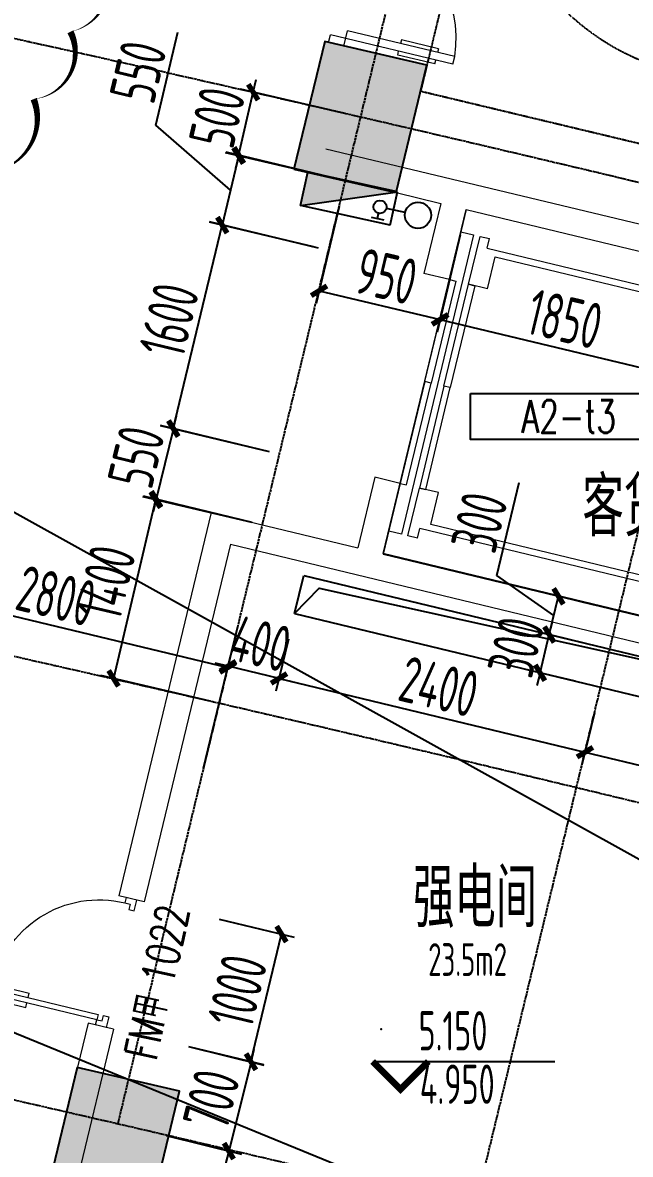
# Model space of a CAD drawing. Header units: millimetres. Extents: x 11515858 to 24947533, y -12784974 to -6116114.
# Drawn here: x 11845763 to 11850398, y -6401342 to -6392708 of the extents above; entities that cross this region are included whole.
import ezdxf
from ezdxf.enums import TextEntityAlignment as Align

# ---------------------------------------------------------------- set-up
doc = ezdxf.new("R2010")
doc.units = ezdxf.units.MM
doc.header["$LTSCALE"] = 10
for name, pattern in [('A2-RG-AXIS$0$CENTER', [2, 1.25, -0.25, 0.25, -0.25]), ('A2-RG-AXIS$0$DOTE', [2.42, 2, -0.2, 0.02, -0.2]), ('A2-RV-F2$0$HIDDEN', [0.375, 0.25, -0.125])]:
    doc.linetypes.add(name, pattern=pattern)
for name, color, linetype in [('A2-RB-F2$0$$34$A-DIMS-100', 1, 'Continuous'), ('A2-RB-F2$0$A-DIMS-100', 1, 'Continuous'), ('A2-RG-AXIS$0$A-GRID', 1, 'A2-RG-AXIS$0$CENTER'), ('A2-RI-F2$0$$0$$2$A-SYMB', 4, 'Continuous'), ('A2-RI-F2$0$$1$A-SYMB-NUMB-T', 4, 'Continuous'), ('A2-RI-F2$0$$3$A-SYMB', 4, 'Continuous'), ('A2-RI-F2$0$0P-FE-FH-P', 41, 'A2-RI-F2$0$YJdef_FE-FH_LINE_F'), ('A2-RI-F2$0$0P-FE-FH-V', 141, 'Continuous'), ('A2-RI-F2$0$0P-FE-HY', 141, 'Continuous'), ('A2-RI-F2$0$A-HOLE', 2, 'Continuous'), ('A2-RI-F2$0$A-STRS', 50, 'Continuous'), ('A2-RI-F2$0$A-SYMB-AREA', 4, 'Continuous'), ('A2-RI-F2$0$A-SYMB-DOOR', 4, 'Continuous'), ('A2-RI-F2$0$A-SYMB-NAME', 4, 'Continuous'), ('A2-RI-F2$0$A-SYMB-VOID', 35, 'Continuous'), ('A2-RI-F2$0$WINDOW_TEXT', 7, 'Continuous'), ('A2-RS-F2$0$A-HATH-GRAY', 8, 'Continuous'), ('A2-RS-F2$0$A-WALL-CONC', 6, 'Continuous'), ('A2-RV-F2$0$A-HATH', 9, 'Continuous'), ('A2-RV-F2$0$A-SYMB', 4, 'Continuous')]:
    doc.layers.add(name, color=color, linetype=linetype)
for name, color, linetype, lineweight in [('A2-RI-F2$0$A-DOOR', 32, 'Continuous', 5), ('A2-RI-F2$0$A-FLOR-STRS', 2, 'Continuous', 5), ('A2-RI-F2$0$A-GLAZ', 140, 'Continuous', 5), ('A2-RI-F2$0$A-WALL', 7, 'Continuous', 5), ('A2-RV-F2$0$$0$an-stairs', 3, 'Continuous', 9)]:
    doc.layers.add(name, color=color, linetype=linetype, lineweight=lineweight)
doc.styles.add('A2-RB-F2$0$$0$XD2008', font='hzs.shx', dxfattribs={"width": 0.7, "bigfont": 'hztxt.shx'})
doc.styles.add('A2-RB-F2$0$XD2008', font='hzs.shx', dxfattribs={"width": 0.7, "bigfont": 'hztxt.shx'})
doc.styles.add('A2-RI-F2$0$$0$$0$XD2008', font='hzs.shx', dxfattribs={"width": 0.7, "bigfont": 'hztxt.shx'})
doc.styles.add('A2-RI-F2$0$$1$ECADI-TXT', font='simplex.shx', dxfattribs={"bigfont": 'hztxt.shx'})
doc.styles.add('A2-RI-F2$0$ECADI', font='hzs.shx', dxfattribs={"width": 0.7, "bigfont": 'hztxt.shx'})
doc.styles.add('A2-RI-F2$0$ECADI-TXT', font='simplex.shx', dxfattribs={"bigfont": 'hztxt.shx'})
doc.styles.add('A2-RI-F2$0$hz1', font='hzs.shx', dxfattribs={"width": 0.75, "bigfont": 'hztxt.shx'})
doc.styles.add('A2-RI-F2$0$SIMPLEX', font='simplex.shx', dxfattribs={"width": 0.7})
doc.linetypes.add('A2-RI-F2$0$YJdef_FE-FH_LINE_F', pattern='A,4,-0.2,["F",A2-RI-F2$0$hz1,S=0.2,R=0,X=-0.1,Y=-0.1],-0.1', length=4.3)
doc.dimstyles.new('A2-RB-F2$0$$0$XD100$0', dxfattribs={"dimscale": 100, "dimtxt": 3.5, "dimasz": 1, "dimexe": 1, "dimexo": 2, "dimgap": 0.5, "dimtad": 1, "dimdec": 0, "dimdsep": 46, "dimtxsty": 'A2-RB-F2$0$$0$XD2008', "dimblk1": 'A2-RB-F2$0$$20$_ArchTick', "dimblk2": 'A2-RB-F2$0$$20$_ArchTick', "dimsah": 1, "dimcen": 2.5, "dimclrt": 4, "dimaunit": 1, "dimadec": 0, "dimazin": 0, "dimtfac": 1, "dimtdec": 0, "dimtix": 1, "dimtmove": 2, "dimatfit": 3, "dimfxl": 0, "dimtolj": 1, "dimtzin": 0, "dimarcsym": 0})
doc.dimstyles.new('A2-RB-F2$0$XD100$0', dxfattribs={"dimscale": 100, "dimtxt": 3.5, "dimasz": 1, "dimexe": 1, "dimexo": 2, "dimgap": 0.5, "dimtad": 1, "dimdec": 0, "dimdsep": 46, "dimtxsty": 'A2-RB-F2$0$XD2008', "dimblk1": 'A2-RB-F2$0$_ArchTick', "dimblk2": 'A2-RB-F2$0$_ArchTick', "dimsah": 1, "dimcen": 2.5, "dimclrt": 4, "dimaunit": 1, "dimadec": 0, "dimazin": 0, "dimtfac": 1, "dimtdec": 0, "dimtix": 1, "dimtmove": 1, "dimatfit": 3, "dimfxl": 0, "dimtolj": 1, "dimtzin": 0, "dimarcsym": 0})

# ---------------------------------------------------------------- blocks, each defined once
blk = doc.blocks.new('A2-RG-AXIS')
at = {"layer": 'A2-RG-AXIS$0$A-GRID', "linetype": 'A2-RG-AXIS$0$DOTE'}
for p, q in [((11852463.3, -6376318.4), (11846488, -6401109.5)), ((11845769.4, -6416040.8), (11855178.4, -6377003.5))]:
    blk.add_line(p, q, dxfattribs=at)
for radius, start, end in [(308700, 75.589285, 95.407644), (304100, 75.589285, 95.407644), (300800, 75.589285, 95.407644), (293700, 75.589281, 95.407645)]:
    blk.add_arc((11778730.7, -6694178.7), radius, start, end, dxfattribs=at)
blk = doc.blocks.new('A2-RV-F2$0$kt1')
at = {"layer": 'A2-RV-F2$0$$0$an-stairs', "color": 3}
for p, q in [((-3296, 1095), (-105.8, 1345.8)), ((-105.8, 1345.8), (105.8, -1345.8)), ((-441, 1143.9), (-515.8, 1138.1)), ((-509.9, 1063.3), (-515.8, 1138.1)), ((-411.6, 770.1), (-441, 1143.9)), ((-3084.3, -1596.7), (-3296, 1095)), ((-3052.1, 863.4), (-509.9, 1063.3)), ((-2973.4, 819.4), (-580.8, 1007.6)), ((-561.2, 758.3), (-580.8, 1007.6)), ((-3282.3, 920.5), (-3182.6, 928.4)), ((-3182.6, 928.4), (-2998.3, -1414.4)), ((-3132.7, 932.3), (-3058, 938.2)), ((-3103.3, 558.4), (-3132.7, 932.3)), ((-3052.1, 863.4), (-3058, 938.2)), ((-2953.8, 570.2), (-2973.4, 819.4)), ((-561.2, 758.3), (-411.6, 770.1)), ((-2953.8, 570.2), (-3103.3, 558.4)), ((-435.7, -836.7), (-286.2, -825)), ((-416.1, -1086), (-435.7, -836.7)), ((-256.8, -1198.8), (-286.2, -825)), ((-2828.4, -1024.9), (-2977.9, -1036.6)), ((-2808.8, -1274.1), (-2828.4, -1024.9)), ((-2948.5, -1410.5), (-2977.9, -1036.6)), ((-416.1, -1086), (-2808.8, -1274.1)), ((-337.5, -1129.9), (-2879.6, -1329.8)), ((-331.6, -1204.7), (-337.5, -1129.9)), ((-331.6, -1204.7), (-256.8, -1198.8)), ((105.8, -1345.8), (-3084.3, -1596.7)), ((-2873.7, -1404.6), (-2879.6, -1329.8)), ((-2998.3, -1414.4), (-3098, -1422.2)), ((-2873.7, -1404.6), (-2948.5, -1410.5))]:
    blk.add_line(p, q, dxfattribs=at)
for points in [[(-61.9, -807.3), (-58, -857.2), (-157.7, -865), (-161.6, -815.2), (-211.4, -819.1), (-336.9, 776), (-287, 779.9), (-290.9, 829.7), (-191.3, 837.6), (-187.3, 787.7), (-137.5, 791.7), (-12.1, -803.4)], [(-398.8, -31.4), (-348.9, -27.4), (-411.6, 770.1), (-461.5, 766.2)], [(-3140.3, -246.9), (-3190.2, -250.9), (-3252.9, 546.7), (-3203, 550.6)], [(-2990.8, -235.2), (-3040.6, -239.1), (-3103.3, 558.4), (-3053.5, 562.4)], [(-398.8, -31.4), (-348.9, -27.4), (-286.2, -825), (-336.1, -828.9)], [(-3140.3, -246.9), (-3190.2, -250.9), (-3127.4, -1048.4), (-3077.6, -1044.5)], [(-2990.8, -235.2), (-3040.6, -239.1), (-2977.9, -1036.6), (-2928.1, -1032.7)]]:
    blk.add_lwpolyline(points, close=True, dxfattribs=at)
blk = doc.blocks.new('A2-RV-F2')
at = {"layer": 'A2-RV-F2$0$A-HATH', "linetype": 'A2-RV-F2$0$HIDDEN'}
for p, q in [((11849377.3, -6390829), (11848798.5, -6393230.5)), ((11848798.5, -6393230.5), (11852445.6, -6394103))]:
    blk.add_line(p, q, dxfattribs=at)
at = {"layer": 'A2-RV-F2$0$A-SYMB', "linetype": 'A2-RV-F2$0$HIDDEN'}
blk.add_arc((11851200.9, -6391265.3), 1875, 166.54365, 346.54365, dxfattribs=at)
at = {"rotation": 341.952321880232}
blk.add_blockref('A2-RV-F2$0$kt1', (11851941.2, -6396195.8), dxfattribs=at)
blk = doc.blocks.new('A2-RB-F2$0$$20$_ArchTick')
at = {"color": 0, "linetype": 'ByBlock', "const_width": 0.4}
blk.add_lwpolyline([(-0.5, -0.5), (0.5, 0.5)], dxfattribs=at)
blk = doc.blocks.new('*D1561')
at = {"layer": 'A2-RB-F2$0$$34$A-DIMS-100', "color": 0, "lineweight": -2, "ltscale": 3, "transparency": 16777216}
for p, q in [((11844420.3, -6397738.7), (11844628.5, -6396874.8)), ((11844605.1, -6396972.1), (11847327.1, -6397628.1)), ((11847142.3, -6398394.8), (11847350.5, -6397530.9))]:
    blk.add_line(p, q, dxfattribs=at)
at = {"layer": 'Defpoints', "color": 0, "ltscale": 3, "transparency": 16777216}
for p in [(11847327.1, -6397628.1), (11844373.4, -6397933.1), (11847095.5, -6398589.2)]:
    blk.add_point(p, dxfattribs=at)
at = {"layer": 'A2-RB-F2$0$$34$A-DIMS-100', "color": 0, "lineweight": -2, "ltscale": 3, "transparency": 16777216, "xscale": 100, "yscale": 100, "zscale": 100}
for p, rotation in [((11844605.1, -6396972.1), 166.448663403082), ((11847327.1, -6397628.1), 346.448663403082)]:
    blk.add_blockref('A2-RB-F2$0$$20$_ArchTick', p, dxfattribs=dict(at, rotation=rotation))
at = {"layer": 'A2-RB-F2$0$$34$A-DIMS-100', "color": 4, "ltscale": 3, "transparency": 16777216, "insert": (11846018.8, -6397081.4), "char_height": 350, "attachment_point": 5, "rotation": 346.44866, "style": 'A2-RB-F2$0$$0$XD2008'}
blk.add_mtext('\\A1;2800', dxfattribs=at)
blk = doc.blocks.new('A2-RB-F2$0$_ArchTick')
at = {"color": 0, "linetype": 'ByBlock', "const_width": 0.4}
blk.add_lwpolyline([(-0.5, -0.5), (0.5, 0.5)], dxfattribs=at)
blk = doc.blocks.new('*D1761')
at = {"layer": 'A2-RB-F2$0$A-DIMS-100', "color": 0, "lineweight": -2, "transparency": 16777216}
for p, q in [((11847401.9, -6397317.7), (11847306.2, -6397714.8)), ((11847790.8, -6397411.5), (11847695.1, -6397808.5)), ((11847329.7, -6397617.5), (11847232.4, -6397594.1)), ((11847718.5, -6397711.3), (11847329.7, -6397617.5)), ((11847718.5, -6397711.3), (11847815.7, -6397734.7))]:
    blk.add_line(p, q, dxfattribs=at)
at = {"layer": 'Defpoints', "color": 0, "transparency": 16777216}
for p in [(11847448.8, -6397123.3), (11847837.6, -6397217), (11847329.7, -6397617.5)]:
    blk.add_point(p, dxfattribs=at)
at = {"layer": 'A2-RB-F2$0$A-DIMS-100', "color": 0, "lineweight": -2, "transparency": 16777216, "xscale": 100, "yscale": 100, "zscale": 100}
for p, rotation in [((11847329.7, -6397617.5), 346.4486596404055), ((11847718.5, -6397711.3), 166.4486596404056)]:
    blk.add_blockref('A2-RB-F2$0$_ArchTick', p, dxfattribs=dict(at, rotation=rotation))
at = {"layer": 'A2-RB-F2$0$A-DIMS-100', "color": 4, "transparency": 16777216, "insert": (11847576.8, -6397445.7), "char_height": 350, "attachment_point": 5, "rotation": 346.44866, "style": 'A2-RB-F2$0$XD2008'}
blk.add_mtext('\\A1;400', dxfattribs=at)
blk = doc.blocks.new('*D1762')
at = {"layer": 'A2-RB-F2$0$A-DIMS-100', "color": 0, "lineweight": -2, "transparency": 16777216}
for p, q in [((11847790.8, -6397411.5), (11847695.1, -6397808.5)), ((11847718.5, -6397711.3), (11850051.7, -6398273.6)), ((11850124, -6397973.8), (11850028.3, -6398370.8))]:
    blk.add_line(p, q, dxfattribs=at)
at = {"layer": 'Defpoints', "color": 0, "transparency": 16777216}
for p in [(11847837.6, -6397217), (11850170.8, -6397779.4), (11850051.7, -6398273.6)]:
    blk.add_point(p, dxfattribs=at)
at = {"layer": 'A2-RB-F2$0$A-DIMS-100', "color": 0, "lineweight": -2, "transparency": 16777216, "xscale": 100, "yscale": 100, "zscale": 100}
for p, rotation in [((11847718.5, -6397711.3), 166.4486538849018), ((11850051.7, -6398273.6), 346.4486538849018)]:
    blk.add_blockref('A2-RB-F2$0$_ArchTick', p, dxfattribs=dict(at, rotation=rotation))
at = {"layer": 'A2-RB-F2$0$A-DIMS-100', "color": 4, "transparency": 16777216, "insert": (11848937.8, -6397773.7), "char_height": 350, "attachment_point": 5, "rotation": 346.44865, "style": 'A2-RB-F2$0$XD2008'}
blk.add_mtext('\\A1;2400', dxfattribs=at)
blk = doc.blocks.new('*D1763')
at = {"layer": 'A2-RB-F2$0$A-DIMS-100', "color": 0, "lineweight": -2, "transparency": 16777216}
for p, q in [((11850124, -6397973.8), (11850028.3, -6398370.8)), ((11850051.7, -6398273.6), (11851364.1, -6398590)), ((11851436.4, -6398290.2), (11851340.7, -6398687.2))]:
    blk.add_line(p, q, dxfattribs=at)
at = {"layer": 'Defpoints', "color": 0, "transparency": 16777216}
for p in [(11850170.8, -6397779.4), (11851483.2, -6398095.7), (11851364.1, -6398590)]:
    blk.add_point(p, dxfattribs=at)
at = {"layer": 'A2-RB-F2$0$A-DIMS-100', "color": 0, "lineweight": -2, "transparency": 16777216, "xscale": 100, "yscale": 100, "zscale": 100}
for p, rotation in [((11850051.7, -6398273.6), 166.4486538847832), ((11851364.1, -6398590), 346.4486538847832)]:
    blk.add_blockref('A2-RB-F2$0$_ArchTick', p, dxfattribs=dict(at, rotation=rotation))
at = {"layer": 'A2-RB-F2$0$A-DIMS-100', "color": 4, "transparency": 16777216, "insert": (11850760.6, -6398213.1), "char_height": 350, "attachment_point": 5, "rotation": 346.44865, "style": 'A2-RB-F2$0$XD2008'}
blk.add_mtext('\\A1;1350', dxfattribs=at)
blk = doc.blocks.new('*D1687')
at = {"layer": 'A2-RB-F2$0$A-DIMS-100', "color": 0, "lineweight": -2, "transparency": 16777216}
for p, q in [((11848176.1, -6394109.8), (11848000.9, -6394851.3)), ((11849100.6, -6394328.2), (11848925.5, -6395069.7)), ((11848023.9, -6394754), (11848948.5, -6394972.4))]:
    blk.add_line(p, q, dxfattribs=at)
at = {"layer": 'Defpoints', "color": 0, "transparency": 16777216}
for p in [(11848222, -6393915.2), (11849146.6, -6394133.6), (11848948.5, -6394972.4)]:
    blk.add_point(p, dxfattribs=at)
at = {"layer": 'A2-RB-F2$0$A-DIMS-100', "color": 0, "lineweight": -2, "transparency": 16777216, "xscale": 100, "yscale": 100, "zscale": 100}
for p, rotation in [((11848023.9, -6394754), 166.7097256110643), ((11848948.5, -6394972.4), 346.7097256110643)]:
    blk.add_blockref('A2-RB-F2$0$_ArchTick', p, dxfattribs=dict(at, rotation=rotation))
at = {"layer": 'A2-RB-F2$0$A-DIMS-100', "color": 4, "transparency": 16777216, "insert": (11848537.9, -6394644.2), "char_height": 350, "attachment_point": 5, "rotation": 346.70973, "style": 'A2-RB-F2$0$XD2008'}
blk.add_mtext('\\A1;950', dxfattribs=at)
blk = doc.blocks.new('*D1688')
at = {"layer": 'A2-RB-F2$0$A-DIMS-100', "color": 0, "lineweight": -2, "transparency": 16777216}
for p, q in [((11849100.1, -6394328.1), (11848922.5, -6395070.4)), ((11850899.3, -6394758.5), (11850721.7, -6395500.8)), ((11848945.7, -6394973.2), (11850745, -6395403.6))]:
    blk.add_line(p, q, dxfattribs=at)
at = {"layer": 'Defpoints', "color": 0, "transparency": 16777216}
for p in [(11849146.6, -6394133.6), (11850945.8, -6394564), (11850745, -6395403.6)]:
    blk.add_point(p, dxfattribs=at)
at = {"layer": 'A2-RB-F2$0$A-DIMS-100', "color": 0, "lineweight": -2, "transparency": 16777216, "xscale": 100, "yscale": 100, "zscale": 100}
for p, rotation in [((11848945.7, -6394973.2), 166.5461067399386), ((11850745, -6395403.6), 346.5461067399385)]:
    blk.add_blockref('A2-RB-F2$0$_ArchTick', p, dxfattribs=dict(at, rotation=rotation))
at = {"layer": 'A2-RB-F2$0$A-DIMS-100', "color": 4, "transparency": 16777216, "insert": (11849897.7, -6394969.5), "char_height": 350, "attachment_point": 5, "rotation": 346.54611, "style": 'A2-RB-F2$0$XD2008'}
blk.add_mtext('\\A1;1850', dxfattribs=at)
blk = doc.blocks.new('*D1698')
at = {"layer": 'A2-RB-F2$0$A-DIMS-100', "color": 0, "lineweight": -2, "transparency": 16777216}
for p, q in [((11848221.5, -6393401.6), (11847424.1, -6393216.4)), ((11847521.5, -6393239), (11847544.1, -6393141.6)), ((11847408.9, -6393724), (11847521.5, -6393239)), ((11848108.8, -6393886.6), (11847311.4, -6393701.3)), ((11847408.9, -6393724), (11847386.2, -6393821.4))]:
    blk.add_line(p, q, dxfattribs=at)
at = {"layer": 'Defpoints', "color": 0, "transparency": 16777216}
for p in [(11847521.5, -6393239), (11848416.3, -6393446.9), (11848303.6, -6393931.8)]:
    blk.add_point(p, dxfattribs=at)
at = {"layer": 'A2-RB-F2$0$A-DIMS-100', "color": 0, "lineweight": -2, "transparency": 16777216, "xscale": 100, "yscale": 100, "zscale": 100}
for p, rotation in [((11847521.5, -6393239), 256.922721768014), ((11847408.9, -6393724), 76.922721768014)]:
    blk.add_blockref('A2-RB-F2$0$_ArchTick', p, dxfattribs=dict(at, rotation=rotation))
at = {"layer": 'A2-RB-F2$0$A-DIMS-100', "color": 4, "transparency": 16777216, "insert": (11847246, -6393430.6), "char_height": 350, "attachment_point": 5, "rotation": 76.92272, "style": 'A2-RB-F2$0$XD2008'}
blk.add_mtext('\\A1;500', dxfattribs=at)
blk = doc.blocks.new('*D1699')
at = {"layer": 'A2-RB-F2$0$A-DIMS-100', "color": 0, "lineweight": -2, "transparency": 16777216}
for p, q in [((11846778.1, -6393490.7), (11846948, -6392780.8)), ((11847349, -6393986.6), (11846778.1, -6393490.7)), ((11847412.8, -6393720), (11847285.2, -6394253.3)), ((11848108.8, -6393886.6), (11847315.6, -6393696.7)), ((11847981.2, -6394419.9), (11847187.9, -6394230))]:
    blk.add_line(p, q, dxfattribs=at)
at = {"layer": 'Defpoints', "color": 0, "transparency": 16777216}
for p in [(11848303.3, -6393933.1), (11847285.2, -6394253.3), (11848175.7, -6394466.4)]:
    blk.add_point(p, dxfattribs=at)
at = {"layer": 'A2-RB-F2$0$A-DIMS-100', "color": 0, "lineweight": -2, "transparency": 16777216, "xscale": 100, "yscale": 100, "zscale": 100}
for p, rotation in [((11847412.8, -6393720), 76.54136474564864), ((11847285.2, -6394253.3), 256.5413647456487)]:
    blk.add_blockref('A2-RB-F2$0$_ArchTick', p, dxfattribs=dict(at, rotation=rotation))
at = {"layer": 'A2-RB-F2$0$A-DIMS-100', "color": 4, "transparency": 16777216, "insert": (11846644.2, -6393083.4), "char_height": 350, "attachment_point": 5, "rotation": 76.54136, "style": 'A2-RB-F2$0$XD2008'}
blk.add_mtext('\\A1;550', dxfattribs=at)
blk = doc.blocks.new('*D1700')
at = {"layer": 'A2-RB-F2$0$A-DIMS-100', "color": 0, "lineweight": -2, "transparency": 16777216}
for p, q in [((11847514, -6396522.8), (11846680, -6396326.2)), ((11846777.3, -6396349.1), (11846456.3, -6397710.9)), ((11847193, -6397884.6), (11846359, -6397688))]:
    blk.add_line(p, q, dxfattribs=at)
at = {"layer": 'Defpoints', "color": 0, "transparency": 16777216}
for p in [(11847708.7, -6396568.7), (11846456.3, -6397710.9), (11847387.7, -6397930.5)]:
    blk.add_point(p, dxfattribs=at)
at = {"layer": 'A2-RB-F2$0$A-DIMS-100', "color": 0, "lineweight": -2, "transparency": 16777216, "xscale": 100, "yscale": 100, "zscale": 100}
for p, rotation in [((11846777.3, -6396349.1), 76.73599419999337), ((11846456.3, -6397710.9), 256.7359941999933)]:
    blk.add_blockref('A2-RB-F2$0$_ArchTick', p, dxfattribs=dict(at, rotation=rotation))
at = {"layer": 'A2-RB-F2$0$A-DIMS-100', "color": 4, "transparency": 16777216, "insert": (11846397.8, -6396978.4), "char_height": 350, "attachment_point": 5, "rotation": 76.73599, "style": 'A2-RB-F2$0$XD2008'}
blk.add_mtext('\\A1;1400', dxfattribs=at)
blk = doc.blocks.new('*D1701')
at = {"layer": 'A2-RB-F2$0$A-DIMS-100', "color": 0, "lineweight": -2, "transparency": 16777216}
for p, q in [((11846912.7, -6395804.1), (11846936.3, -6395706.9)), ((11846912.7, -6395804.1), (11846781.7, -6396343.7)), ((11847645.3, -6395981.9), (11846815.5, -6395780.5)), ((11847514.3, -6396521.5), (11846684.5, -6396320.1)), ((11846781.7, -6396343.7), (11846758.1, -6396440.8))]:
    blk.add_line(p, q, dxfattribs=at)
at = {"layer": 'Defpoints', "color": 0, "transparency": 16777216}
for p in [(11847839.7, -6396029.1), (11846781.7, -6396343.7), (11847708.7, -6396568.7)]:
    blk.add_point(p, dxfattribs=at)
at = {"layer": 'A2-RB-F2$0$A-DIMS-100', "color": 0, "lineweight": -2, "transparency": 16777216, "xscale": 100, "yscale": 100, "zscale": 100}
for p, rotation in [((11846912.7, -6395804.1), 256.3555000022105), ((11846781.7, -6396343.7), 76.35550000221056)]:
    blk.add_blockref('A2-RB-F2$0$_ArchTick', p, dxfattribs=dict(at, rotation=rotation))
at = {"layer": 'A2-RB-F2$0$A-DIMS-100', "color": 4, "transparency": 16777216, "insert": (11846628.6, -6396020.8), "char_height": 350, "attachment_point": 5, "rotation": 76.3555, "style": 'A2-RB-F2$0$XD2008'}
blk.add_mtext('\\A1;550', dxfattribs=at)
blk = doc.blocks.new('*D1702')
at = {"layer": 'A2-RB-F2$0$A-DIMS-100', "color": 0, "lineweight": -2, "transparency": 16777216}
for p, q in [((11846912.2, -6395806.4), (11847285.4, -6394252.6)), ((11848018.4, -6394428.6), (11847188.1, -6394229.2)), ((11847645.2, -6395982.4), (11846815, -6395783))]:
    blk.add_line(p, q, dxfattribs=at)
at = {"layer": 'Defpoints', "color": 0, "transparency": 16777216}
for p in [(11847285.4, -6394252.6), (11848212.8, -6394475.3), (11847839.7, -6396029.1)]:
    blk.add_point(p, dxfattribs=at)
at = {"layer": 'A2-RB-F2$0$A-DIMS-100', "color": 0, "lineweight": -2, "transparency": 16777216, "xscale": 100, "yscale": 100, "zscale": 100}
for p, rotation in [((11847285.4, -6394252.6), 76.49614917004527), ((11846912.2, -6395806.4), 256.4961491700453)]:
    blk.add_blockref('A2-RB-F2$0$_ArchTick', p, dxfattribs=dict(at, rotation=rotation))
at = {"layer": 'A2-RB-F2$0$A-DIMS-100', "color": 4, "transparency": 16777216, "insert": (11846880, -6394976.9), "char_height": 350, "attachment_point": 5, "rotation": 76.49615, "style": 'A2-RB-F2$0$XD2008'}
blk.add_mtext('\\A1;1600', dxfattribs=at)
blk = doc.blocks.new('*D1704')
at = {"layer": 'A2-RB-F2$0$A-DIMS-100', "color": 0, "lineweight": -2, "transparency": 16777216}
for p, q in [((11849779.5, -6397376.5), (11849803, -6397279.3)), ((11850046.7, -6397440.9), (11849682.3, -6397353.1)), ((11849709.2, -6397668.1), (11849779.5, -6397376.5)), ((11849976.4, -6397732.5), (11849612, -6397644.7)), ((11849709.2, -6397668.1), (11849685.8, -6397765.4))]:
    blk.add_line(p, q, dxfattribs=at)
at = {"layer": 'Defpoints', "color": 0, "transparency": 16777216}
for p in [(11849779.5, -6397376.5), (11850241.1, -6397487.7), (11850170.8, -6397779.4)]:
    blk.add_point(p, dxfattribs=at)
at = {"layer": 'A2-RB-F2$0$A-DIMS-100', "color": 0, "lineweight": -2, "transparency": 16777216, "xscale": 100, "yscale": 100, "zscale": 100}
for p, rotation in [((11849779.5, -6397376.5), 256.4486365041279), ((11849709.2, -6397668.1), 76.44863650412783)]:
    blk.add_blockref('A2-RB-F2$0$_ArchTick', p, dxfattribs=dict(at, rotation=rotation))
at = {"layer": 'A2-RB-F2$0$A-DIMS-100', "color": 4, "transparency": 16777216, "insert": (11849525.7, -6397469.6), "char_height": 350, "attachment_point": 5, "rotation": 76.44864, "style": 'A2-RB-F2$0$XD2008'}
blk.add_mtext('\\A1;300', dxfattribs=at)
blk = doc.blocks.new('*D1705')
at = {"layer": 'A2-RB-F2$0$A-DIMS-100', "color": 0, "lineweight": -2, "transparency": 16777216}
for p, q in [((11849379.8, -6396926.1), (11849550.8, -6396216.4)), ((11849814.7, -6397230.7), (11849379.8, -6396926.1)), ((11850117, -6397149.2), (11849752.6, -6397061.4)), ((11849779.5, -6397376.5), (11849849.8, -6397084.8)), ((11850046.7, -6397440.9), (11849682.3, -6397353.1))]:
    blk.add_line(p, q, dxfattribs=at)
at = {"layer": 'Defpoints', "color": 0, "transparency": 16777216}
for p in [(11849849.8, -6397084.8), (11850311.4, -6397196.1), (11850241.1, -6397487.7)]:
    blk.add_point(p, dxfattribs=at)
at = {"layer": 'A2-RB-F2$0$A-DIMS-100', "color": 0, "lineweight": -2, "transparency": 16777216, "xscale": 100, "yscale": 100, "zscale": 100}
for p, rotation in [((11849849.8, -6397084.8), 76.44863650412785), ((11849779.5, -6397376.5), 256.4486365041279)]:
    blk.add_blockref('A2-RB-F2$0$_ArchTick', p, dxfattribs=dict(at, rotation=rotation))
at = {"layer": 'A2-RB-F2$0$A-DIMS-100', "color": 4, "transparency": 16777216, "insert": (11849246.6, -6396518.5), "char_height": 350, "attachment_point": 5, "rotation": 76.44864, "style": 'A2-RB-F2$0$XD2008'}
blk.add_mtext('\\A1;300', dxfattribs=at)
blk = doc.blocks.new('*D1932')
at = {"layer": 'A2-RB-F2$0$$34$A-DIMS-100', "color": 0, "lineweight": -2, "ltscale": 3, "transparency": 16777216}
for p, q in [((11847262.5, -6399547.2), (11847834.5, -6399684.9)), ((11847503.2, -6400633.7), (11847737.3, -6399661.5)), ((11847028.5, -6400519.4), (11847600.4, -6400657.2))]:
    blk.add_line(p, q, dxfattribs=at)
at = {"layer": 'Defpoints', "color": 0, "ltscale": 3, "transparency": 16777216}
for p in [(11847068.1, -6399500.4), (11847737.3, -6399661.5), (11846834, -6400472.6)]:
    blk.add_point(p, dxfattribs=at)
at = {"layer": 'A2-RB-F2$0$$34$A-DIMS-100', "color": 0, "lineweight": -2, "ltscale": 3, "transparency": 16777216, "xscale": 100, "yscale": 100, "zscale": 100}
for p, rotation in [((11847737.3, -6399661.5), 76.46362710505956), ((11847503.2, -6400633.7), 256.4636271050596)]:
    blk.add_blockref('A2-RB-F2$0$$20$_ArchTick', p, dxfattribs=dict(at, rotation=rotation))
at = {"layer": 'A2-RB-F2$0$$34$A-DIMS-100', "color": 4, "ltscale": 3, "transparency": 16777216, "insert": (11847401.5, -6400095), "char_height": 350, "attachment_point": 5, "rotation": 76.46363, "style": 'A2-RB-F2$0$$0$XD2008'}
blk.add_mtext('\\A1;1000', dxfattribs=at)
blk = doc.blocks.new('*D1933')
at = {"layer": 'A2-RB-F2$0$$34$A-DIMS-100', "color": 0, "lineweight": -2, "ltscale": 3, "transparency": 16777216}
for p, q in [((11847028.7, -6400518.2), (11847602.4, -6400661.5)), ((11847505.4, -6400637.2), (11847529.6, -6400540.2)), ((11847505.4, -6400637.2), (11847335.6, -6401316.7)), ((11846859, -6401197.7), (11847432.7, -6401341)), ((11847335.6, -6401316.7), (11847311.4, -6401413.7))]:
    blk.add_line(p, q, dxfattribs=at)
at = {"layer": 'Defpoints', "color": 0, "ltscale": 3, "transparency": 16777216}
for p in [(11846834.7, -6400469.7), (11846665, -6401149.2), (11847335.6, -6401316.7)]:
    blk.add_point(p, dxfattribs=at)
at = {"layer": 'A2-RB-F2$0$$34$A-DIMS-100', "color": 0, "lineweight": -2, "ltscale": 3, "transparency": 16777216, "xscale": 100, "yscale": 100, "zscale": 100}
for p, rotation in [((11847505.4, -6400637.2), 255.9757625834795), ((11847335.6, -6401316.7), 75.97576258347947)]:
    blk.add_blockref('A2-RB-F2$0$$20$_ArchTick', p, dxfattribs=dict(at, rotation=rotation))
at = {"layer": 'A2-RB-F2$0$$34$A-DIMS-100', "color": 4, "ltscale": 3, "transparency": 16777216, "insert": (11847202.2, -6400922.5), "char_height": 350, "attachment_point": 5, "rotation": 75.97576, "style": 'A2-RB-F2$0$$0$XD2008'}
blk.add_mtext('\\A1;700', dxfattribs=at)
blk = doc.blocks.new('A2-RS-F2')
at = {"layer": 'A2-RS-F2$0$A-HATH-GRAY', "ltscale": 3}
h = blk.add_hatch(color=256, dxfattribs=at)
h.paths.add_polyline_path([(11780370.9, -6378132.8), (11781370.9, -6378139.6), (11781379.7, -6376839.6), (11780379.7, -6376832.8)])
h.paths.add_polyline_path([(11771295.3, -6378216.2), (11772295, -6378194.3), (11772266.5, -6376894.6), (11771266.7, -6376916.1)])
h.paths.add_polyline_path([(11789445.2, -6378310.2), (11790444.5, -6378345.7), (11790490.7, -6377046.5), (11789491.3, -6377010.6)])
h.paths.add_polyline_path([(11794061, -6377995.6), (11794659.8, -6378034.1), (11794711.1, -6377235.6), (11794112.3, -6377197.1)])
h.paths.add_polyline_path([(11762225.8, -6378560), (11763224.5, -6378509.3), (11763158.6, -6377210.6), (11762159.9, -6377261.3)])
h.paths.add_polyline_path([(11756053.8, -6378846.4), (11756851.3, -6378782.9), (11756756.1, -6377586.7), (11755958.6, -6377650.1)])
h.paths.add_polyline_path([(11801644.4, -6378461.8), (11802243.1, -6378500.3), (11802294.5, -6377701.9), (11801695.7, -6377663.4)])
h.paths.add_polyline_path([(11751557.2, -6379698.1), (11752354.6, -6379634.6), (11752219.8, -6377940), (11751422.4, -6378003.4)])
h.paths.add_polyline_path([(11807663.9, -6379405.7), (11808460.5, -6379479.9), (11808571.8, -6378285.1), (11807775.3, -6378210.6)])
h.paths.add_polyline_path([(11816584.8, -6380403.2), (11817577.3, -6380525.1), (11817735.8, -6379234.7), (11816743.2, -6379112.9)])
h.paths.add_polyline_path([(11825579.4, -6381618.6), (11826568.2, -6381768.4), (11826762.9, -6380483.1), (11825774.2, -6380333.3)])
h.paths.add_polyline_path([(11793833.2, -6381538.6), (11794432, -6381577.1), (11794483.3, -6380778.7), (11793884.5, -6380740.2)])
h.paths.add_polyline_path([(11801416.6, -6382004.6), (11802015.3, -6382043.1), (11802066.7, -6381244.7), (11801467.9, -6381206.2)])
h.paths.add_polyline_path([(11834536.4, -6383084.9), (11835520.4, -6383263), (11835752, -6381983.8), (11834767.9, -6381805.7)])
h.paths.add_polyline_path([(11843441.7, -6384836.8), (11844420.2, -6385043.1), (11844688.3, -6383771), (11843709.9, -6383564.7)])
h.paths.add_polyline_path([(11849706.8, -6386047.7), (11850486.4, -6386227.4), (11850720.8, -6385255.2), (11849941.2, -6385075.5)])
h.paths.add_polyline_path([(11756691.3, -6386871.4), (11757488.6, -6386806.1), (11757394.5, -6385611.6), (11756597, -6385675)])
h.paths.add_polyline_path([(11752175.7, -6387473.6), (11752973.2, -6387410.2), (11752838.4, -6385715.5), (11752040.9, -6385779)])
h.paths.add_polyline_path([(11854131.9, -6387106.5), (11854911.5, -6387286.2), (11855145.9, -6386314), (11854366.3, -6386134.3)])
h.paths.add_polyline_path([(11793236.4, -6390820.6), (11793835.2, -6390859), (11793886.5, -6390060.7), (11793287.7, -6390022.2)])
h.paths.add_polyline_path([(11800819.8, -6391285.9), (11801418.6, -6391324.4), (11801469.9, -6390525.9), (11800871.2, -6390487.4)])
h.paths.add_polyline_path([(11847832.2, -6393825.3), (11848611.8, -6394005), (11848846.2, -6393032.8), (11848066.6, -6392853.1)])
h.paths.add_polyline_path([(11780263.2, -6394032.4), (11781263.2, -6394039.2), (11781272, -6392739.2), (11780272, -6392732.1)])
h.paths.add_polyline_path([(11771644.2, -6394112.4), (11772644, -6394090.4), (11772615.4, -6392790.7), (11771615.7, -6392812.3)])
h.paths.add_polyline_path([(11788881, -6394200.2), (11789880.4, -6394235.7), (11789926.5, -6392936.5), (11788927.1, -6392900.6)])
h.paths.add_polyline_path([(11793008.6, -6394363.6), (11793607.4, -6394402.1), (11793658.7, -6393603.7), (11793059.9, -6393565.2)])
h.paths.add_polyline_path([(11763031, -6394439.6), (11764029.7, -6394388.9), (11763963.9, -6393090.2), (11762965.1, -6393140.9)])
h.paths.add_polyline_path([(11757322.6, -6394796.6), (11758120, -6394731.3), (11758024.9, -6393536.9), (11757227.5, -6393600.3)])
h.paths.add_polyline_path([(11800592, -6394828.7), (11801190.8, -6394867.2), (11801242.1, -6394068.8), (11800643.4, -6394030.3)])
h.paths.add_polyline_path([(11852257.4, -6394883.9), (11853037, -6395063.6), (11853271.3, -6394091.4), (11852491.7, -6393911.7)])
h.paths.add_polyline_path([(11752786.3, -6395149.5), (11753583.8, -6395086), (11753449, -6393391.4), (11752651.5, -6393454.8)])
h.paths.add_polyline_path([(11806188.5, -6395237.1), (11806985.1, -6395311.3), (11807096.4, -6394116.5), (11806299.9, -6394042)])
h.paths.add_polyline_path([(11814655.7, -6396186), (11815648.4, -6396307.3), (11815806.1, -6395016.9), (11814813.5, -6394895.6)])
h.paths.add_polyline_path([(11823197.5, -6397340.4), (11824186.2, -6397490.2), (11824381, -6396204.9), (11823392.2, -6396055.1)])
h.paths.add_polyline_path([(11831681.6, -6398728.6), (11832663, -6398920.7), (11832912.6, -6397644.9), (11831931.2, -6397452.8)])
h.paths.add_polyline_path([(11840164, -6400382.5), (11841142.5, -6400588.8), (11841410.7, -6399316.8), (11840432.2, -6399110.5)])
edge = h.paths.add_edge_path()
edge.add_arc((11772285.6, -6400549.4), 450, 0, 360)
edge = h.paths.add_edge_path()
edge.add_arc((11789151.8, -6400663.7), 450, 0, 360)
edge = h.paths.add_edge_path()
edge.add_arc((11763857, -6400855.6), 450, 0, 360)
h.paths.add_polyline_path([(11845945.9, -6401651.6), (11846725.5, -6401831.2), (11846959.8, -6400859), (11846180.2, -6400679.3)])
edge = h.paths.add_edge_path()
edge.add_arc((11797575.5, -6401083.9), 450, 0, 360)
edge = h.paths.add_edge_path()
edge.add_arc((11755440.6, -6401403.6), 450.5, 0, 360)
edge = h.paths.add_edge_path()
edge.add_arc((11805983.7, -6401745.9), 450, 0, 360)
h.paths.add_polyline_path([(11850371.1, -6402710), (11851150.7, -6402889.7), (11851385, -6401917.5), (11850605.5, -6401737.8)])
edge = h.paths.add_edge_path()
edge.add_arc((11814369.4, -6402649), 450, 0, 360)
edge = h.paths.add_edge_path()
edge.add_arc((11822725.7, -6403792.5), 450, 0, 360)
edge = h.paths.add_edge_path()
edge.add_arc((11831045.7, -6405175.5), 450, 0, 360)
edge = h.paths.add_edge_path()
edge.add_arc((11839322.6, -6406796.9), 450.5, 0, 360)
edge = h.paths.add_edge_path()
edge.add_arc((11847549.5, -6408655.2), 450.5, 0, 360)
edge = h.paths.add_edge_path()
edge.add_arc((11780719.1, -6400485.4), 450, 0, 360)
at = {"layer": 'A2-RS-F2$0$A-WALL-CONC'}
for points in [[(11847832.2, -6393825.3), (11848611.8, -6394005), (11848846.2, -6393032.8), (11848066.6, -6392853.1)], [(11845945.9, -6401651.6), (11846725.5, -6401831.2), (11846959.8, -6400859), (11846180.2, -6400679.3)]]:
    blk.add_3dface(points, dxfattribs=at)
blk = doc.blocks.new('A2-RI-F2$0$5erhfh')
at = {"layer": 'A2-RI-F2$0$A-SYMB-AREA', "style": 'A2-RI-F2$0$ECADI', "width": 0.7}
blk.add_attdef('340M2', text='', height=2.5, dxfattribs=at).set_placement((0, 1.25), align=Align.MIDDLE_LEFT)
at = {"layer": 'A2-RI-F2$0$A-SYMB-NAME', "style": 'A2-RI-F2$0$ECADI', "width": 0.7}
blk.add_attdef('CHINESENAME', (-12.292, 3.087), '', height=4.5, dxfattribs=at)
blk = doc.blocks.new('A2-RI-F2$0$$1$ECADI-TAG-CODE')
at = {"layer": 'A2-RI-F2$0$$1$A-SYMB-NUMB-T', "color": 1}
blk.add_lwpolyline([(0, 3.5), (15, 3.5), (15, 0), (0, 0)], close=True, dxfattribs=at)
at = {"layer": 'A2-RI-F2$0$$1$A-SYMB-NUMB-T', "style": 'A2-RI-F2$0$$1$ECADI-TXT', "width": 0.7}
blk.add_attdef('CODE', text='', height=2.5, dxfattribs=at).set_placement((7.5, 1.75), align=Align.MIDDLE_CENTER)
blk = doc.blocks.new('A2-RI-F2$0$door-1000')
for p, q in [((0.6493, 0.6471), (0.7083, 0.7059)), ((0.7083, 0.7059), (0.7083, 0.7059)), ((0.7083, 0.7059), (0.7672, 0.6469)), ((0.6787, 0.6175), (0.6493, 0.6471)), ((0.7082, 0.647), (0.6787, 0.6175)), ((0.7376, 0.6174), (0.7082, 0.647)), ((0.7672, 0.6469), (0.7376, 0.6174)), ((0.059, 0.0588), (0, 0)), ((0, 0), (0.0588, -0.059)), ((0, 0), (0, 0)), ((0.0589, -0.0001), (0.0884, 0.0293)), ((0.0884, 0.0293), (0.059, 0.0588)), ((0.0588, -0.059), (0.0883, -0.0296)), ((0.0883, -0.0296), (0.0589, -0.0001)), ((0.1179, -0.0002), (0.0883, -0.0296)), ((0.0883, -0.0296), (0.6766, -0.6199)), ((0.7061, -0.5905), (0.1179, -0.0002)), ((0.4506, -0.4431), (0.4756, -0.4182)), ((0.5051, -0.3888), (0.5301, -0.3639)), ((0.6183, -0.5024), (0.6432, -0.4775)), ((0.5638, -0.5566), (0.5888, -0.5318)), ((0.6766, -0.6199), (0.7061, -0.5905))]:
    blk.add_line(p, q)
at = {"lineweight": 13}
for p, q in [((0.6432, -0.4775), (0.5301, -0.3639)), ((0.5638, -0.5566), (0.4506, -0.4431))]:
    blk.add_line(p, q, dxfattribs=at)
blk.add_arc((0.1481, 0.0285), 0.8333, 312.03498, 44.97267, dxfattribs=at)
blk = doc.blocks.new('A2-RI-F2$0$ECADI-TAG-DOOR')
blk = doc.blocks.new('A2-RI-F2$0$A$C6F954C98')
at = {"extrusion": (0, 0, -1)}
blk.add_hatch(color=256, dxfattribs=at).paths.add_polyline_path([(-260, 700), (0, 0), (0, 700)])
for p, q in [((260, 700), (0, 700)), ((0, 0), (0, 700)), ((260, 700), (0, 0)), ((260, 0), (260, 700)), ((230.7, 105.9, 0), (190.7, 105.9, 0)), ((230.7, 155.9, 0), (230.7, 55.9, 0)), ((260, 0), (0, 0))]:
    blk.add_line(p, q, dxfattribs=at)
blk.add_circle((-140.7, 105.9, 0), 50, dxfattribs=at)
blk = doc.blocks.new('A2-RI-F2$0$$DorLib2D$00000011')
for p, q in [((-0.4667, 0.4709), (-0.4667, -0.0625)), ((-0.4667, 0.4709), (-0.4333, 0.4709)), ((-0.4333, 0.4709), (-0.4333, 0.0042)), ((0.4333, 0.4709), (0.4333, 0.0042)), ((0.4667, 0.4709), (0.4333, 0.4709)), ((0.4667, 0.4709), (0.4667, -0.0625)), ((-0.4833, 0.3962), (-0.4667, 0.3962)), ((-0.4167, 0.3962), (-0.4333, 0.3962)), ((0.4167, 0.3962), (0.4333, 0.3962)), ((0.4833, 0.3962), (0.4667, 0.3962)), ((-0.4833, 0.2346), (-0.4667, 0.2346)), ((-0.4167, 0.2346), (-0.4333, 0.2346)), ((0.4167, 0.2346), (0.4333, 0.2346)), ((0.4833, 0.2346), (0.4667, 0.2346)), ((-0.5, 0.0042), (-0.4333, 0.0042)), ((-0.5, 0.0042), (-0.5, -0.0625)), ((0.5, 0.0042), (0.4333, 0.0042)), ((0.5, 0.0042), (0.5, -0.0625)), ((-0.5, -0.0625), (-0.4667, -0.0625)), ((0.5, -0.0625), (0.4667, -0.0625))]:
    blk.add_line(p, q)
at = {"lineweight": 13}
for p, q in [((-0.4833, 0.3962), (-0.4833, 0.2346)), ((-0.4167, 0.3962), (-0.4167, 0.2346)), ((0.4167, 0.3962), (0.4167, 0.2346)), ((0.4833, 0.3962), (0.4833, 0.2346))]:
    blk.add_line(p, q, dxfattribs=at)
for centre, start, end in [((-0.4667, 0.0042), 0, 85.904), ((0.4667, 0.0042), 94.096, 180)]:
    blk.add_arc(centre, 0.4667, start, end, dxfattribs=at)
blk = doc.blocks.new('A2-RI-F2$0$door-doublewing')
at = {"layer": 'A2-RI-F2$0$A-DOOR', "color": 4, "xscale": -0.9999999999999998, "rotation": 180}
blk.add_blockref('A2-RI-F2$0$$DorLib2D$00000011', (0, -0.0291), dxfattribs=at)
at = {"layer": 'A2-RI-F2$0$WINDOW_TEXT', "style": 'A2-RI-F2$0$SIMPLEX', "flags": 9}
blk.add_attdef('A', text='', height=1, dxfattribs=at).set_placement((0, 1.5), align=Align.MIDDLE)
blk = doc.blocks.new('A2-RI-F2$0$$0$$2$ECADI-TAG-HGHT（国标）')
at = {"color": 1}
blk.add_line((-2.121, 2.121), (11.768, 2.121), dxfattribs=at)
at = {"color": 1, "const_width": 0.5}
blk.add_lwpolyline([(-2.121, 2.121), (0, 0), (2.121, 2.121)], dxfattribs=at)
at = {"color": 1}
blk.add_point((-1.481, 4.6), dxfattribs=at)
at = {"style": 'A2-RI-F2$0$$0$$0$XD2008', "width": 0.7}
blk.add_attdef('FL', text='', height=3, dxfattribs=at).set_placement((-2.689, 2.967), align=Align.RIGHT)
for tag, p in [('F.F.L.', (2.284, 2.967)), ('T.O.S.', (2.284, -1.104))]:
    blk.add_attdef(tag, p, '', height=3, dxfattribs=at)
blk = doc.blocks.new('A2-RB-F2')
at = {"layer": 'A2-RB-F2$0$$34$A-DIMS-100', "ltscale": 3}
for p1, p2, distance, picture, middle in [((11844373.4, -6397933.1), (11847095.5, -6398589.2), 988.6, '*D1561', (11846018.8, -6397081.4)), ((11846834, -6400472.6), (11847068.1, -6399500.4), -688.3, '*D1932', (11847401.5, -6400095)), ((11846834.7, -6400469.7), (11846665, -6401149.2), 691.2, '*D1933', (11847202.2, -6400922.5))]:
    dim = blk.add_aligned_dim(p1=p1, p2=p2, distance=distance, dimstyle='A2-RB-F2$0$$0$XD100$0', dxfattribs=at)
    dim.commit()
    dim.dimension.update_dxf_attribs({"geometry": picture, "text_midpoint": middle})
at = {"layer": 'A2-RB-F2$0$A-DIMS-100'}
dim = blk.add_linear_dim(base=(11847285.2, -6394253.3), p1=(11848303.3, -6393933.1), p2=(11848175.7, -6394466.4), angle=256.54136, text='550', dimstyle='A2-RB-F2$0$XD100$0', dxfattribs=at)
dim.commit()
dim.dimension.update_dxf_attribs({"geometry": '*D1699', "text_midpoint": (11846789.7, -6393442.1), "dimtype": 129})
for p1, p2, distance, text, picture, middle in [((11848303.6, -6393931.8), (11848416.3, -6393446.9), 918.6, '500', '*D1698', (11847246, -6393430.6)), ((11847839.7, -6396029.1), (11848212.8, -6394475.3), 953.8, '1600', '*D1702', (11846880, -6394976.9)), ((11847839.7, -6396029.1), (11847708.7, -6396568.7), -953.9, '550', '*D1701', (11846628.6, -6396020.8)), ((11847708.7, -6396568.7), (11847387.7, -6397930.5), -956.9, '1400', '*D1700', (11846397.8, -6396978.4))]:
    dim = blk.add_aligned_dim(p1=p1, p2=p2, distance=distance, text=text, dimstyle='A2-RB-F2$0$XD100$0', dxfattribs=at)
    dim.commit()
    dim.dimension.update_dxf_attribs({"geometry": picture, "text_midpoint": middle})
for p1, p2, distance, picture, middle in [((11848222, -6393915.2), (11849146.6, -6394133.6), -861.9, '*D1687', (11848537.9, -6394644.2)), ((11849146.6, -6394133.6), (11850945.8, -6394564), -863.3, '*D1688', (11849897.7, -6394969.5)), ((11850170.8, -6397779.4), (11850241.1, -6397487.7), 474.8, '*D1704', (11849525.7, -6397469.6)), ((11847837.6, -6397217), (11847448.8, -6397123.3), 508.4, '*D1761', (11847576.8, -6397445.7)), ((11847837.6, -6397217), (11850170.8, -6397779.4), -508.4, '*D1762', (11848937.8, -6397773.7)), ((11850170.8, -6397779.4), (11851483.2, -6398095.7), -508.4, '*D1763', (11850760.6, -6398213.1))]:
    dim = blk.add_aligned_dim(p1=p1, p2=p2, distance=distance, dimstyle='A2-RB-F2$0$XD100$0', dxfattribs=at)
    dim.commit()
    dim.dimension.update_dxf_attribs({"geometry": picture, "text_midpoint": middle})
dim = blk.add_linear_dim(base=(11849849.8, -6397084.8), p1=(11850241.1, -6397487.7), p2=(11850311.4, -6397196.1), angle=76.44864, dimstyle='A2-RB-F2$0$XD100$0', dxfattribs=at)
dim.commit()
dim.dimension.update_dxf_attribs({"geometry": '*D1705', "text_midpoint": (11849391.5, -6396877.5), "dimtype": 129})
blk = doc.blocks.new('A2-RI-F2')
at = {"layer": 'A2-RI-F2$0$0P-FE-FH-P'}
blk.add_line((11848680.5, -6394156.5, 0), (11848537.2, -6394125, 0), dxfattribs=at)
at = {"layer": 'A2-RI-F2$0$0P-FE-FH-V'}
blk.add_circle((11848778.2, -6394177.9, 0), 100, dxfattribs=at)
at = {"layer": 'A2-RI-F2$0$A-GLAZ'}
blk.add_arc((11778730.7, -6694178.7), 292900, 76.321235, 94.672509, dxfattribs=at)
at = {"layer": 'A2-RI-F2$0$A-HOLE'}
for p, q in [((11847837.6, -6397217), (11847907.9, -6396925.4)), ((11847907.9, -6396925.4), (11851553.5, -6397804.1)), ((11847837.6, -6397217), (11851483.2, -6398095.7))]:
    blk.add_line(p, q, dxfattribs=at)
at = {"layer": 'A2-RI-F2$0$A-SYMB-VOID', "ltscale": 500}
blk.add_lwpolyline([(11847837.6, -6397217), (11848025.1, -6397022.6), (11851553.5, -6397804.1)], dxfattribs=at)
at = {"layer": 'A2-RI-F2$0$A-WALL'}
for p, q in [((11848076.3, -6393671.9), (11852305.6, -6394683.7)), ((11848611.8, -6394005), (11848952.1, -6394087)), ((11848952.1, -6394087), (11848823.3, -6394621.4)), ((11849146.6, -6394133.6), (11849017.7, -6394668.3)), ((11849146.6, -6394133.6), (11852835.5, -6395022.7)), ((11849017.7, -6394668.3), (11848823.3, -6394621.4)), ((11848448.4, -6396176.9), (11848318.5, -6396715.8)), ((11848642.8, -6396223.7), (11848448.4, -6396176.9)), ((11848642.8, -6396223.7), (11848512.9, -6396762.6)), ((11847200.5, -6396446.3), (11846496.1, -6399368.8)), ((11847200.5, -6396446.3), (11848318.5, -6396715.8)), ((11847348.1, -6396687.6), (11846690.5, -6399415.7)), ((11847348.1, -6396687.6), (11852155, -6397846.2)), ((11848512.9, -6396762.6), (11851623.8, -6397512.4)), ((11846690.5, -6399415.7), (11846496.1, -6399368.8)), ((11846261.8, -6400341), (11845947.8, -6401643.8)), ((11846456.2, -6400387.9), (11846189.1, -6401496.2)), ((11846456.2, -6400387.9), (11846261.8, -6400341))]:
    blk.add_line(p, q, dxfattribs=at)
at = {"layer": 'Defpoints', "color": 3}
for p, q in [((11829253.4, -6393672.7), (11872937.2, -6411574.2)), ((11872937.2, -6411574.2), (11844726.6, -6395905.1))]:
    blk.add_line(p, q, dxfattribs=at)
blk.add_lwpolyline([(11845473.9, -6393851.8, 0, 50, 0.520567), (11845847.6, -6393291.8, 0, 50, 0.520567), (11845847.6, -6393291.8, 0, 50, 0.520567), (11846127.9, -6392778.5, 0, 50, 0.520567), (11846127.9, -6392778.5, 0, 50, 0.520567), (11846361.4, -6392218.5, 0, 50, 0.520567), (11846361.4, -6392218.5, 0, 50, 0.520567), (11846454.8, -6391518.5, 0, 50, 0.520567), (11846454.8, -6391518.5, 0, 50, 0.520567), (11846501.5, -6390911.9, 0, 50, 0.520567), (11846501.5, -6390911.9, 0, 50, 0.520567), (11846501.5, -6390351.9, 0, 50, 0.520567), (11846501.5, -6390351.9, 0, 50, 0.520567), (11846501.5, -6389838.5, 0, 50, 0.520567), (11846501.5, -6389838.5, 0, 50, 0.520567), (11846408.1, -6389325.2, 0, 50, 0.520567), (11846408.1, -6389325.2, 0, 50, 0.520567), (11846221.3, -6388811.9, 0, 50, 0.520567), (11846221.3, -6388811.9, 0, 50, 0.520567), (11846034.4, -6388251.9, 0, 50, 0.520567), (11846034.4, -6388251.9, 0, 50, 0.520567), (11845894.3, -6387738.6, 0, 50, 0.520567), (11845894.3, -6387738.6, 0, 50, 0.520567), (11845614.1, -6387225.2, 0, 50, 0.520567)], format="xyseb", dxfattribs=at)
blk.add_blockref('A2-RS-F2', (0, 0))
ref = blk.add_blockref('A2-RI-F2$0$5erhfh', (11851261.9, -6396936.7), dxfattribs=dict(xscale=100, yscale=100, zscale=100))
ref.add_attrib('CHINESENAME', '客货梯', (11850032.7, -6396628), dxfattribs={"layer": 'A2-RI-F2$0$A-SYMB-NAME', "height": 450, "style": 'A2-RI-F2$0$ECADI', "width": 0.7})
ref = blk.add_blockref('A2-RI-F2$0$5erhfh', (11849970.6, -6399919.4), dxfattribs=dict(xscale=100, yscale=100, zscale=100))
ref.add_attrib('340M2', '23.5m2', (11848856.1, -6399980.8), dxfattribs={"layer": 'A2-RI-F2$0$A-SYMB-AREA', "height": 250, "style": 'A2-RI-F2$0$ECADI', "width": 0.7})
ref.add_attrib('CHINESENAME', '强电间', (11848741.4, -6399610.7), dxfattribs={"layer": 'A2-RI-F2$0$A-SYMB-NAME', "height": 450, "style": 'A2-RI-F2$0$ECADI', "width": 0.7})
at = {"layer": 'A2-RI-F2$0$$0$$2$A-SYMB'}
ref = blk.add_blockref('A2-RI-F2$0$$0$$2$ECADI-TAG-HGHT（国标）', (11848644.8, -6400846), dxfattribs=dict(at, xscale=100, yscale=100, zscale=100))
ref.add_attrib('F.F.L.', '5.150', (11848782.5, -6400549.2), dxfattribs={"layer": '0', "height": 300, "style": 'A2-RI-F2$0$$0$$0$XD2008', "width": 0.7})
ref.add_attrib('T.O.S.', '4.950', (11848791.7, -6400956.4), dxfattribs={"layer": '0', "height": 300, "style": 'A2-RI-F2$0$$0$$0$XD2008', "width": 0.7})
at = {"layer": 'A2-RI-F2$0$$3$A-SYMB', "xscale": 100.0000000093132, "yscale": 100.0000000093132, "zscale": 100.0000000093132}
blk.add_blockref('A2-RI-F2$0$$1$ECADI-TAG-CODE', (11849178.1, -6395887.7), dxfattribs=at).add_auto_attribs({'CODE': 'A2-t3'})
at = {"layer": 'A2-RI-F2$0$0P-FE-HY', "xscale": -1, "rotation": 77.63940565485818}
blk.add_blockref('A2-RI-F2$0$A$C6F954C98', (11848621.9, -6393999.6), dxfattribs=at)
at = {"layer": 'A2-RI-F2$0$A-DOOR'}
for name, p, xscale, yscale, zscale, rotation in [('A2-RI-F2$0$door-doublewing', (11848365.9, -6391998.6), 1799.999999997247, 1799.999999997247, 1799.999999997247, 76.44866309341167), ('A2-RI-F2$0$door-1000', (11846400, -6400374.3), -999.9999999968165, 1000.000000000308, 1000, 301.3646326527706)]:
    blk.add_blockref(name, p, dxfattribs=dict(at, xscale=xscale, yscale=yscale, zscale=zscale, rotation=rotation))
at = {"layer": 'A2-RI-F2$0$A-FLOR-STRS'}
blk.add_blockref('A2-RG-AXIS', (0, 0), dxfattribs=at)
at = {"layer": 'A2-RI-F2$0$A-STRS', "linetype": 'Continuous'}
blk.add_blockref('A2-RB-F2', (0, 0), dxfattribs=at)
at = {"layer": 'A2-RI-F2$0$A-SYMB-DOOR'}
ref = blk.add_blockref('A2-RI-F2$0$ECADI-TAG-DOOR', (11847645.7, -6400084.2, -333.3), dxfattribs=dict(at, xscale=100.0000000008543, yscale=100.0000000008543, zscale=100.0000000008543, rotation=77.87435844839436))
ref.add_attrib('门窗主编号1', 'FM甲', dxfattribs={"height": 250, "rotation": 77.87436, "style": 'A2-RI-F2$0$ECADI-TXT', "width": 0.7}).set_placement((11846885.2, -6400156, -333.3), align=Align.RIGHT)
ref.add_attrib('门窗主编号2', '1022', (11846910.1, -6400060.2), dxfattribs={"height": 250, "rotation": 77.87436, "style": 'A2-RI-F2$0$ECADI-TXT', "width": 0.7})

msp = doc.modelspace()

# ---------------------------------------------------------------- block references
for name in ['A2-RI-F2', 'A2-RB-F2', 'A2-RG-AXIS', 'A2-RS-F2', 'A2-RV-F2']:
    msp.add_blockref(name, (0, 0))

doc.saveas('drawing.dxf')
